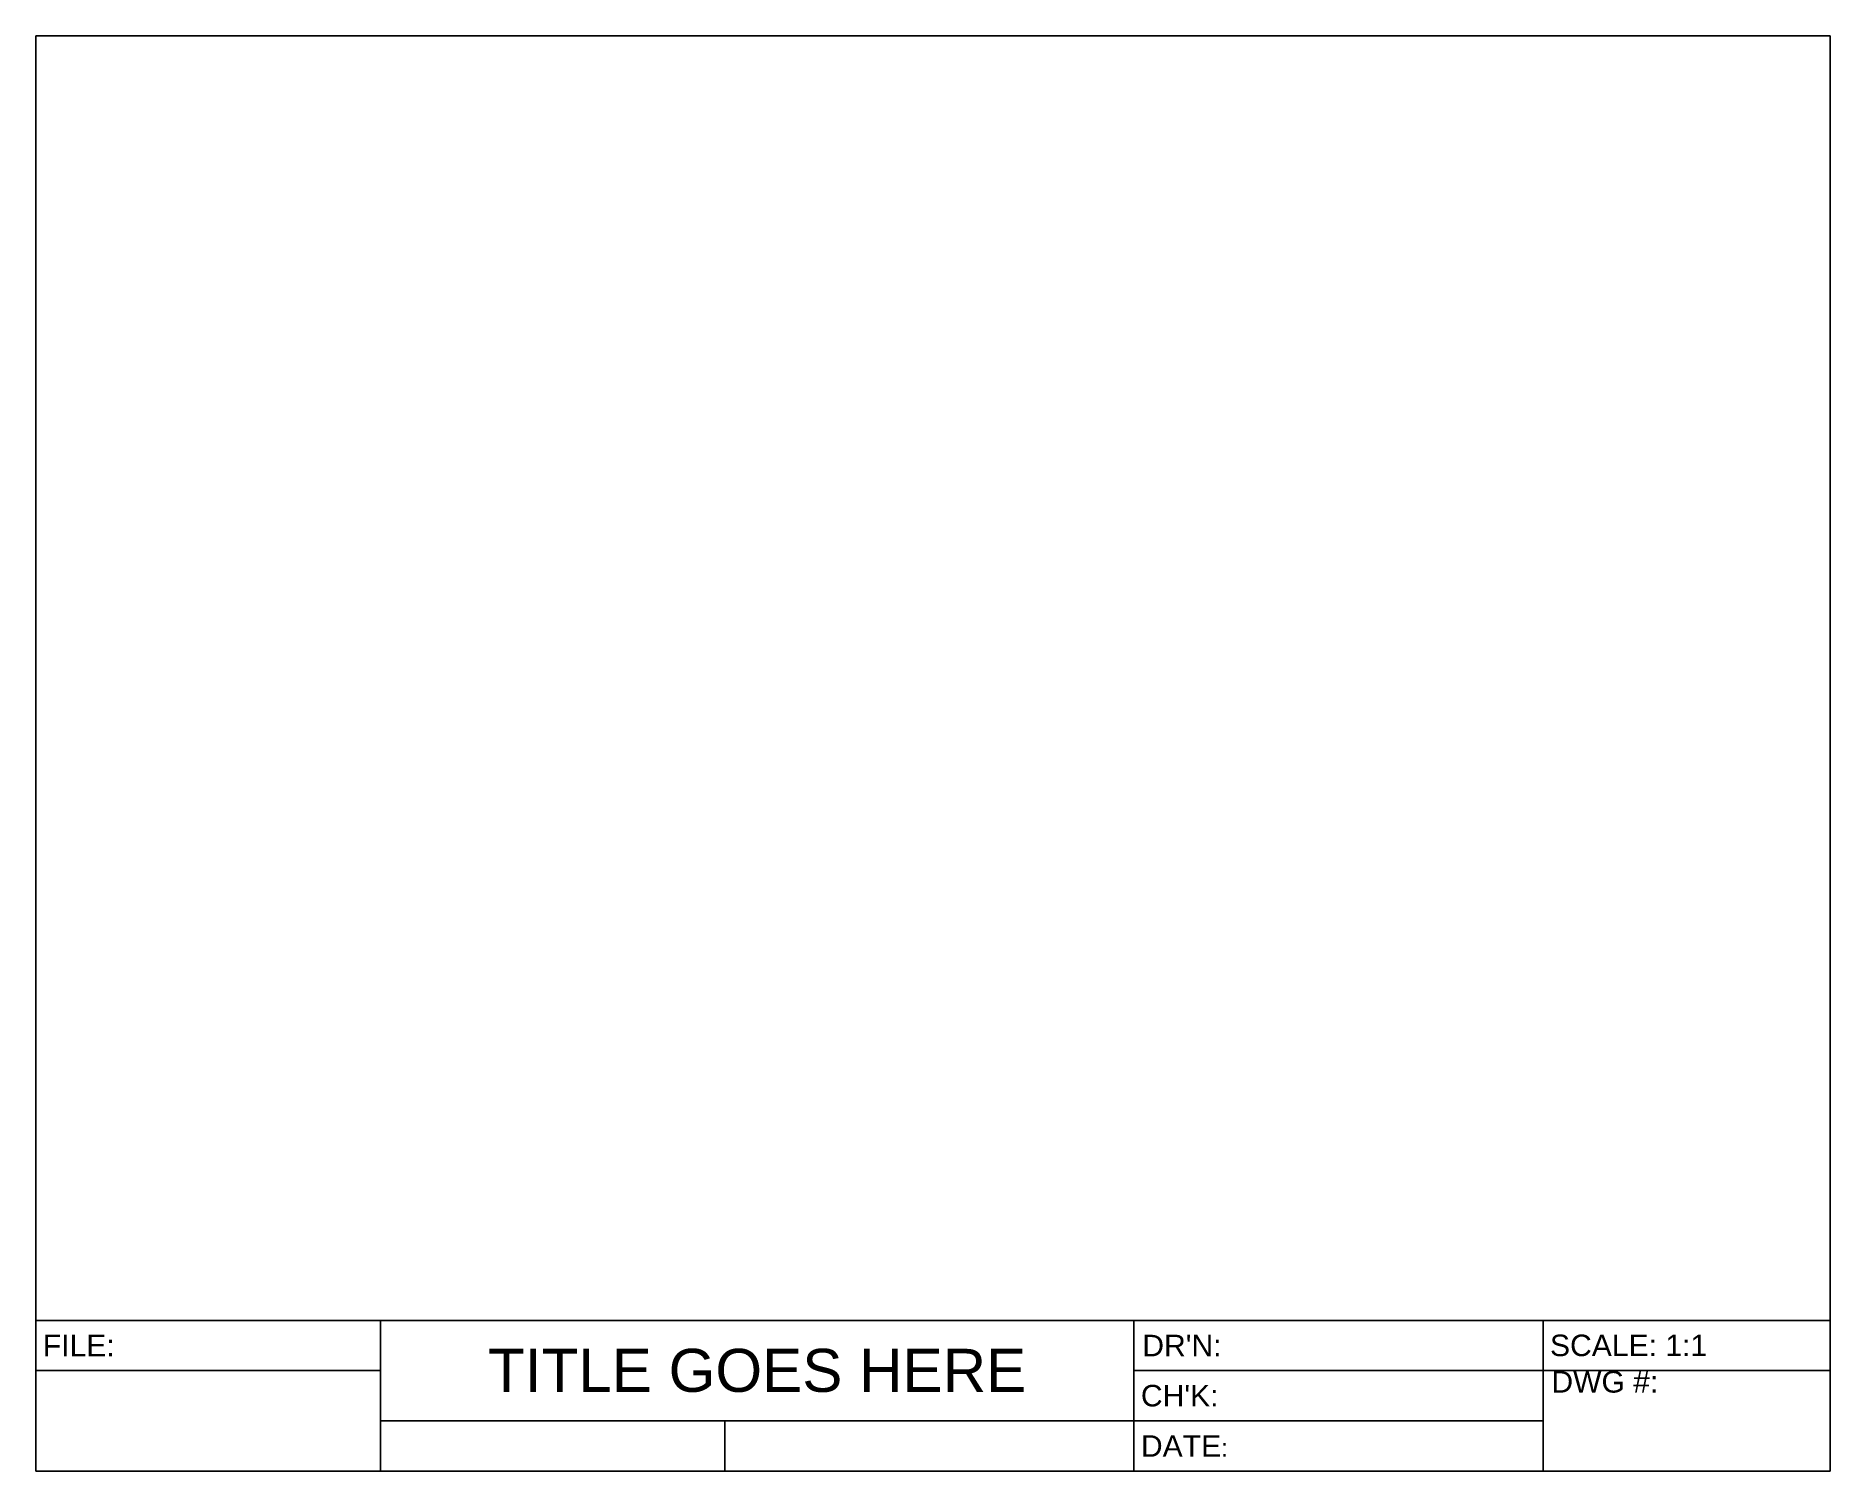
# Model space of a CAD drawing. Header units: millimetres. Extents: x 0 to 250, y 0 to 200.
import ezdxf

# ---------------------------------------------------------------- set-up
doc = ezdxf.new("R2010")
doc.units = ezdxf.units.MM
doc.styles.get("Standard").update_dxf_attribs({"font": 'arial.ttf'})

msp = doc.modelspace()

# ---------------------------------------------------------------- linework, layer by layer
at = {"color": 5}
for p, q in [((250, 200), (0, 200)), ((0, 200), (0, 0)), ((250, 0), (250, 200)), ((0, 0), (250, 0))]:
    msp.add_line(p, q, dxfattribs=at)
at = {"color": 1}
for p, q in [((0, 21), (250, 21)), ((48, 0), (48, 21)), ((153, 0), (153, 21)), ((210, 0), (210, 21)), ((0, 14), (48, 14)), ((153, 14), (250, 14)), ((48, 7), (210, 7)), ((96, 0), (96, 7))]:
    msp.add_line(p, q, dxfattribs=at)

# ---------------------------------------------------------------- texts
for s, width, insert, char_height, attachment_point in [(' {\\H1.2x;FILE: }', 48, (0, 17.5), 2.5, 4), (" DR'N: ", 57, (153, 17.5), 3, 4), (' {\\H1.2x;SCALE: 1:1}', 40, (210, 17.5), 2.5, 4), ('TITLE GOES HERE', 105, (100.5, 14), 6, 5), (' DWG #:', 40, (210, 10.9), 3, 7), (" {\\H1.2x;CH'K: }", 57, (153, 10.5), 2.5, 4), (' {\\H1.2x;DATE}:', 57, (153, 3.5), 2.5, 4)]:
    msp.add_mtext_dynamic_manual_height_columns(s, width=width, gutter_width=12.5, heights=[0], dxfattribs=dict(at, insert=insert, char_height=char_height, attachment_point=attachment_point))

doc.saveas('drawing.dxf')
